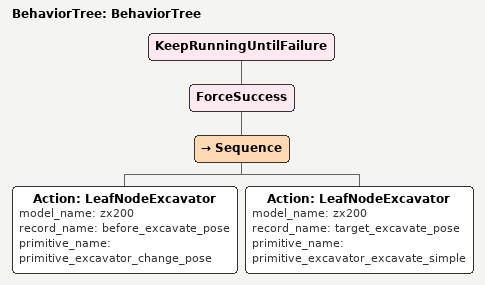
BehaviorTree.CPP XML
<?xml version="1.0"?>
<root main_tree_to_execute="BehaviorTree">
    <BehaviorTree ID="BehaviorTree">
        <KeepRunningUntilFailure>
            <ForceSuccess>
                <Sequence>
                    <Action  model_name="zx200" ID="LeafNodeExcavator" record_name="before_excavate_pose" primitive_name="primitive_excavator_change_pose"/>
                    <Action  model_name="zx200" ID="LeafNodeExcavator" record_name="target_excavate_pose" primitive_name="primitive_excavator_excavate_simple"/>
                </Sequence>
            </ForceSuccess>
        </KeepRunningUntilFailure>
    </BehaviorTree>
</root>
